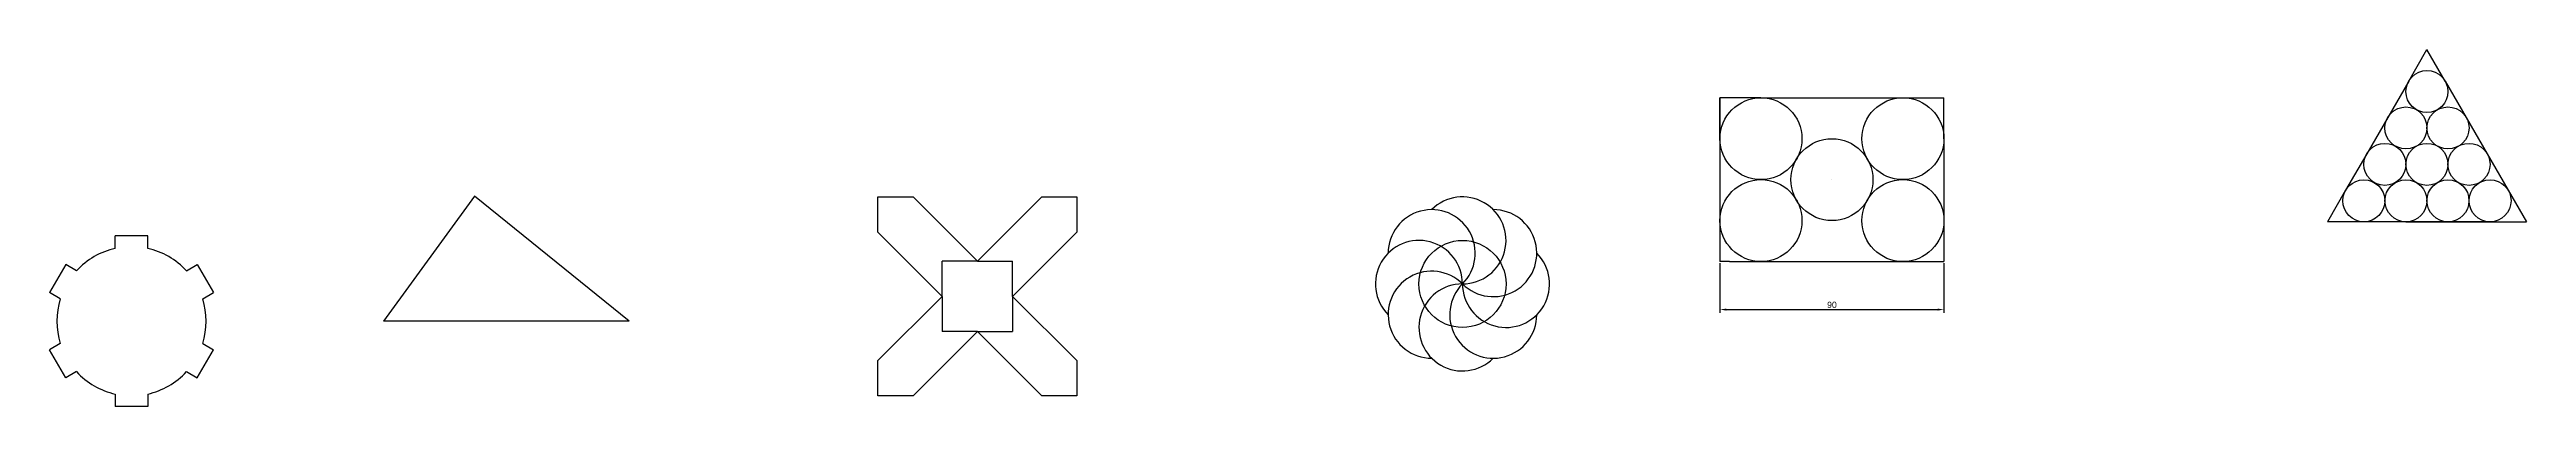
# Model space of a CAD drawing. Header units: centimetres. Extents: x 2367 to 5414, y 2016 to 4214.
# Drawn here: x 2367 to 3363, y 2016 to 2159 of the extents above; entities outside this region: 1.
import ezdxf

# ---------------------------------------------------------------- set-up
doc = ezdxf.new("R2010")
doc.units = ezdxf.units.CM
doc.header["$PDMODE"] = 3
doc.styles.get("Standard").update_dxf_attribs({"font": 'arial.ttf'})
doc.dimstyles.new('ISO-25', dxfattribs={"dimtxt": 2.5, "dimasz": 2.5, "dimexe": 1.25, "dimexo": 0.625, "dimtad": 1, "dimtxsty": 'Standard', "dimcen": 2.5, "dimadec": 0, "dimazin": 0, "dimtfac": 1, "dimtmove": 0, "dimatfit": 3, "dimfxl": 1, "dimarcsym": 0})

# ---------------------------------------------------------------- blocks, each defined once
blk = doc.blocks.new('*D4')
at = {"color": 0, "lineweight": -2, "transparency": 16777216}
for p, q in [((3038.51, 2073.38), (3038.51, 2053.44)), ((3128.51, 2073.38), (3128.51, 2053.44)), ((3041.01, 2054.69), (3126.01, 2054.69))]:
    blk.add_line(p, q, dxfattribs=at)
at = {"color": 0, "transparency": 16777216}
for points in [[(3041.01, 2055.1), (3041.01, 2054.27), (3038.51, 2054.69)], [(3126.01, 2055.1), (3126.01, 2054.27), (3128.51, 2054.69)]]:
    blk.add_solid(points, dxfattribs=at)
at = {"layer": 'Defpoints', "color": 0, "transparency": 16777216}
for p in [(3038.51, 2074), (3128.51, 2074), (3128.51, 2054.69)]:
    blk.add_point(p, dxfattribs=at)
at = {"color": 0, "transparency": 16777216, "insert": (3083.51, 2056.59), "char_height": 2.5, "attachment_point": 5}
blk.add_mtext('90', dxfattribs=at)
blk = doc.blocks.new('*U5')
blk.add_circle((0, 0), 8.45)
blk = doc.blocks.new('*U6')
at = {"color": 0, "linetype": 'ByBlock', "lineweight": -2, "transparency": 16777216}
for p in [(0, 0), (16.91, 0), (33.81, 0), (50.72, 0)]:
    blk.add_blockref('*U5', p, dxfattribs=at)

msp = doc.modelspace()

# ---------------------------------------------------------------- linework, layer by layer
for p, q in [((5400, 4200), (5414.142, 4214.142)), ((3315.359, 2146.603), (3322.679, 2159.282)), ((3330, 2146.603), (3322.679, 2159.282)), ((3315.359, 2146.603), (3306.906, 2131.962)), ((3330, 2146.603), (3338.453, 2131.962)), ((3054.983, 2139.887), (3038.512, 2139.887)), ((3038.512, 2123.416), (3038.512, 2139.887)), ((3038.512, 2139.887), (3038.512, 2090.474)), ((3054.983, 2139.887), (3112.041, 2139.887)), ((3112.041, 2139.887), (3128.512, 2139.887)), ((3128.512, 2123.416), (3128.512, 2139.887)), ((3306.906, 2131.962), (3298.453, 2117.321)), ((3338.453, 2131.962), (3346.906, 2117.321)), ((3128.512, 2123.416), (3128.512, 2074.003)), ((3298.453, 2117.321), (3290, 2102.679)), ((3346.906, 2117.321), (3355.359, 2102.679)), ((3083.512, 2106.945), (3083.512, 2106.945)), ((3290, 2102.679), (3282.679, 2090)), ((3355.359, 2102.679), (3362.679, 2090)), ((2537.828, 2100.346), (2501.25, 2050)), ((2600, 2050), (2537.828, 2100.346)), ((2714.142, 2100), (2740, 2074.142)), ((2740, 2074.142), (2765.858, 2100)), ((2393.5, 2079.287), (2393.5, 2084.287)), ((2406.5, 2084.287), (2393.5, 2084.287)), ((2406.5, 2079.287), (2406.5, 2084.287)), ((2700, 2085.858), (2725.858, 2060)), ((2754.142, 2060), (2780, 2085.858)), ((3038.512, 2090.474), (3038.512, 2074.003)), ((3297.321, 2090), (3282.679, 2090)), ((3348.038, 2090), (3297.321, 2090)), ((3314.227, 2090), (3331.132, 2090)), ((3331.132, 2090), (3348.038, 2090)), ((3348.038, 2090), (3362.679, 2090)), ((2373.556, 2072.773), (2367.056, 2061.515)), ((2377.886, 2070.273), (2373.556, 2072.773)), ((2422.114, 2070.273), (2426.444, 2072.773)), ((2426.444, 2072.773), (2432.944, 2061.515)), ((2740, 2074.142), (2725.858, 2074.142)), ((2725.858, 2060), (2725.858, 2074.142)), ((2740, 2074.142), (2754.142, 2074.142)), ((2754.142, 2060), (2754.142, 2074.142)), ((3042.334, 2074.003), (3038.512, 2074.003)), ((3042.334, 2074.003), (3128.512, 2074.003)), ((2371.386, 2059.015), (2367.056, 2061.515)), ((2428.614, 2059.015), (2432.944, 2061.515)), ((2700, 2034.142), (2725.858, 2060)), ((2725.858, 2060), (2725.858, 2045.858)), ((2754.142, 2060), (2780, 2034.142)), ((2754.142, 2060), (2754.142, 2045.858)), ((2600, 2050), (2501.25, 2050)), ((2714.142, 2020), (2740, 2045.858)), ((2740, 2045.858), (2725.858, 2045.858)), ((2740, 2045.858), (2765.858, 2020)), ((2740, 2045.858), (2754.142, 2045.858)), ((2371.386, 2040.985), (2367.056, 2038.485)), ((2373.556, 2027.227), (2367.056, 2038.485)), ((2426.444, 2027.227), (2432.944, 2038.485)), ((2428.614, 2040.985), (2432.944, 2038.485)), ((2377.886, 2029.727), (2373.556, 2027.227)), ((2422.114, 2029.727), (2426.444, 2027.227)), ((2393.5, 2020.713), (2393.5, 2015.713)), ((2406.5, 2015.713), (2393.5, 2015.713)), ((2406.5, 2020.713), (2406.5, 2015.713))]:
    msp.add_line(p, q)
for points in [[(2700, 2085.858), (2700, 2100), (2714.142, 2100)], [(2765.858, 2100), (2780, 2100), (2780, 2085.858)], [(2714.142, 2020), (2700, 2020), (2700, 2034.142)], [(2780, 2034.142), (2780, 2020), (2765.858, 2020)]]:
    msp.add_lwpolyline(points)
for centre, radius in [((3322.679, 2142.376), 8.453), ((3054.983, 2123.416), 16.471), ((3112.041, 2123.416), 16.471), ((3314.227, 2127.735), 8.453), ((3331.132, 2127.735), 8.453), ((3083.512, 2106.945), 16.471), ((3305.774, 2113.094), 8.453), ((3322.679, 2113.094), 8.453), ((3339.585, 2113.094), 8.453), ((3054.983, 2090.474), 16.471), ((3112.041, 2090.474), 16.471), ((2935, 2065), 17.5)]:
    msp.add_circle(centre, radius)
for centre, radius, start, end in [((2922.626, 2077.374), 17.5, 315, 180), ((2935, 2082.5), 17.5, 270, 135), ((2935, 2082.5), 17.5, 270, 135), ((2947.374, 2077.374), 17.5, 225, 90), ((2917.5, 2065), 17.5, 360, 225), ((2400, 2050), 30, 102.513325, 137.486675), ((2400, 2050), 30, 42.513325, 77.486675), ((2952.5, 2065), 17.5, 180, 45), ((2922.626, 2052.626), 17.5, 45, 270), ((2935, 2047.5), 17.5, 90, 315), ((2935, 2047.5), 17.5, 90, 315), ((2947.374, 2052.626), 17.5, 135, 0), ((2400, 2050), 30, 162.513325, 197.486675), ((2400, 2050), 30, 342.513325, 17.486675), ((2400, 2050), 30, 222.513325, 257.486675), ((2400, 2050), 30, 282.513325, 317.486675)]:
    msp.add_arc(centre, radius, start, end)

# ---------------------------------------------------------------- block references
msp.add_blockref('*U6', (3297.321, 2098.453))

# ---------------------------------------------------------------- dimensions: what is measured, and where the dimension line sits
dim = msp.add_linear_dim(base=(3128.512, 2054.686), p1=(3038.512, 2074.003), p2=(3128.512, 2074.003), dimstyle='ISO-25')
dim.commit()
dim.dimension.update_dxf_attribs({"geometry": '*D4', "text_midpoint": (3083.512, 2056.587)})

doc.saveas('drawing.dxf')
